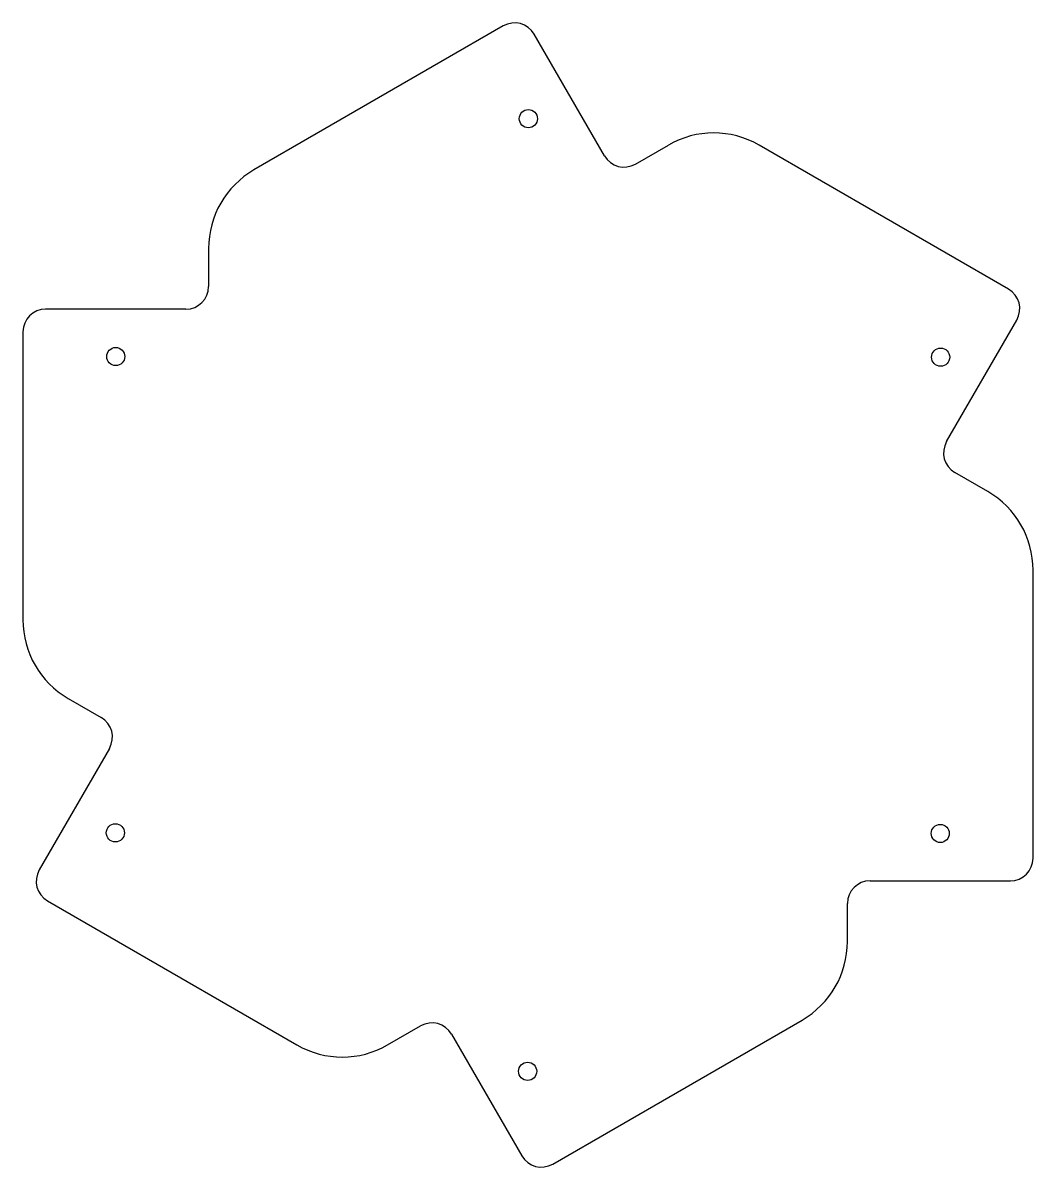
# Model space of a CAD drawing. Extents: x -1.39 to 1.39, y -1.58 to 1.58.
import ezdxf

# ---------------------------------------------------------------- set-up
doc = ezdxf.new("R2010")
doc.units = 0
doc.header["$MEASUREMENT"] = 0
doc.layers.get('0').update_dxf_attribs({"linetype": 'CONTINUOUS'})

msp = doc.modelspace()

# ---------------------------------------------------------------- linework, layer by layer
at = {"color": 7, "linetype": 'CONTINUOUS'}
for p, q in [((-0.068, 1.5682), (-0.7553, 1.1714)), ((0.2108, 1.2104), (0.0174, 1.5454)), ((0.2962, 1.1875), (0.3868, 1.2398)), ((1.3241, 0.843), (0.6368, 1.2398)), ((-0.8803, 0.9549), (-0.8803, 0.8502)), ((-0.9428, 0.7877), (-1.3296, 0.7877)), ((1.1536, 0.4226), (1.347, 0.7576)), ((-1.3921, 0.7252), (-1.3921, -0.0684)), ((1.2671, 0.2849), (1.1765, 0.3373)), ((1.3921, -0.7252), (1.3921, 0.0684)), ((-1.2671, -0.2849), (-1.1765, -0.3373)), ((-1.1536, -0.4226), (-1.347, -0.7576)), ((0.9428, -0.7877), (1.3296, -0.7877)), ((-1.3241, -0.843), (-0.6368, -1.2398)), ((0.8803, -0.9549), (0.8803, -0.8502)), ((-0.3868, -1.2398), (-0.2962, -1.1875)), ((0.068, -1.5682), (0.7553, -1.1714)), ((-0.2108, -1.2104), (-0.0174, -1.5454))]:
    msp.add_line(p, q, dxfattribs=at)
for centre in [(0.001, 1.3126), (-1.1362, 0.6571), (1.1372, 0.6554), (-1.1372, -0.6554), (1.1362, -0.6571), (-0.001, -1.3126)]:
    msp.add_circle(centre, 0.025, dxfattribs=at)
for centre, radius, start, end in [((-0.0368, 1.5141), 0.0625, 30, 120), ((0.5118, 1.0233), 0.25, 60, 120), ((0.2649, 1.2416), 0.0625, 210, 300), ((-0.6303, 0.9549), 0.25, 120, 180), ((-0.9428, 0.8502), 0.0625, 270, 0), ((1.2929, 0.7889), 0.0625, 330, 60), ((-1.3296, 0.7252), 0.0625, 90, 180), ((1.2077, 0.3914), 0.0625, 150, 240), ((1.1421, 0.0684), 0.25, 0, 60), ((-1.1421, -0.0684), 0.25, 180, 240), ((-1.2077, -0.3914), 0.0625, 330, 60), ((1.3296, -0.7252), 0.0625, 270, 0), ((-1.2929, -0.7889), 0.0625, 150, 240), ((0.9428, -0.8502), 0.0625, 90, 180), ((0.6303, -0.9549), 0.25, 300, 0), ((-0.2649, -1.2416), 0.0625, 30, 120), ((-0.5118, -1.0233), 0.25, 240, 300), ((0.0368, -1.5141), 0.0625, 210, 300)]:
    msp.add_arc(centre, radius, start, end, dxfattribs=at)

doc.saveas('drawing.dxf')
